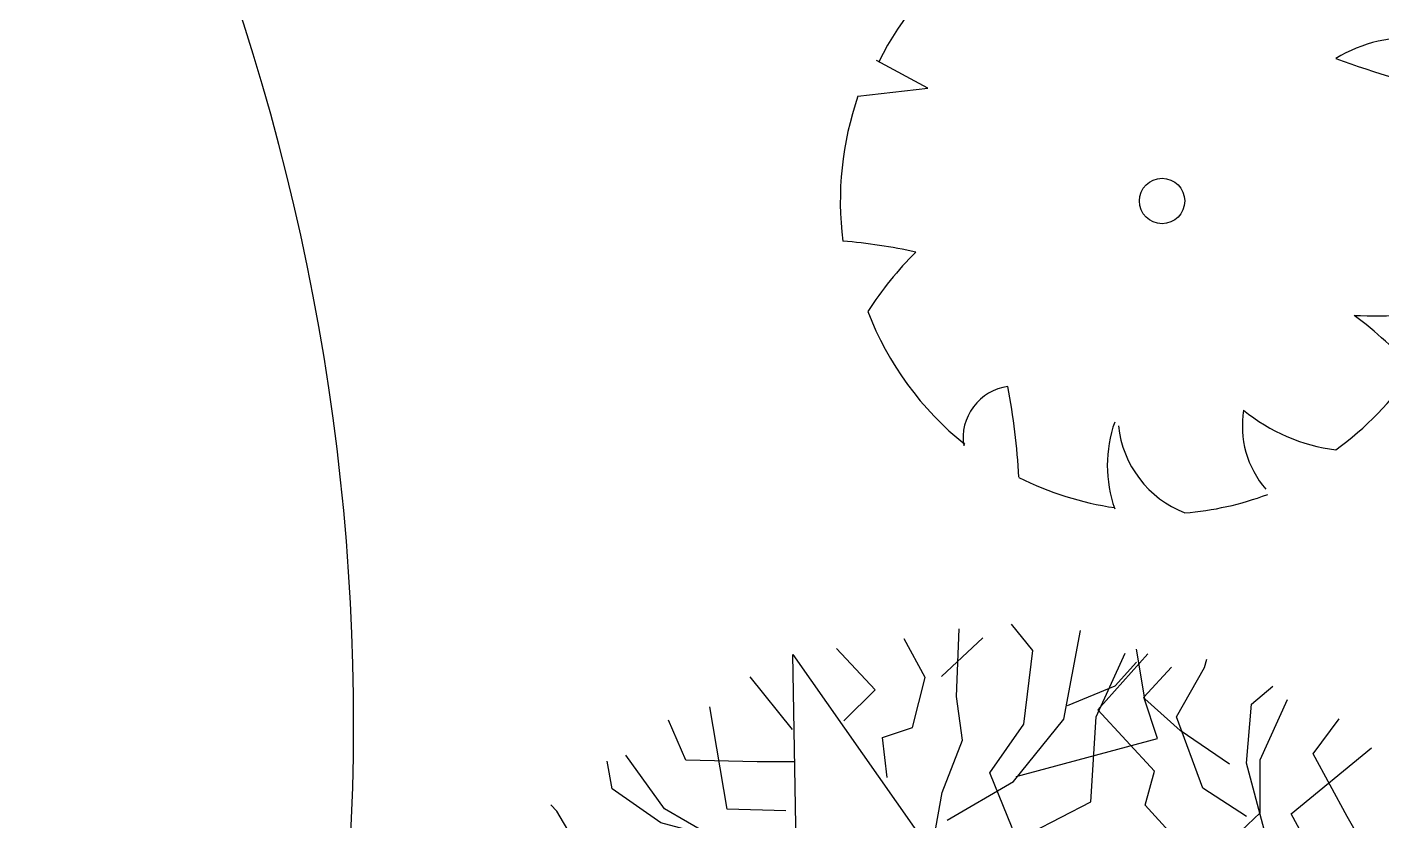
# Model space of a CAD drawing. Extents: x 302512 to 1034855, y -184136 to 410364.
# Drawn here: x 567572 to 572390, y 310722 to 313544 of the extents above; entities that cross this region are included whole.
import ezdxf

# ---------------------------------------------------------------- set-up
doc = ezdxf.new("R2010")
doc.units = 0
doc.header["$MEASUREMENT"] = 0
for name, color, linetype in [('F', 5, 'Continuous'), ('shu', 74, 'Continuous'), ('树', 80, 'Continuous')]:
    doc.layers.add(name, color=color, linetype=linetype)

# ---------------------------------------------------------------- blocks, each defined once
blk = doc.blocks.new('Plant126')
for points in [[(-1862.4, 945.7), (-1965, 854.7), (-2163.1, 685.1), (-2308.1, 752.1)], [(-1768.1, 791.1), (-1931.9, 651.8), (-2228.5, 889.9)], [(-1632.3, 679.3), (-2079.9, 453.3), (-2295.3, 427.3), (-2375.7, 490.4)], [(-1505.7, 522.7), (-1782.2, 448.5), (-1912.7, 540.5), (-2103, 500), (-2339.5, 553.1)], [(-1889.6, 493.8), (-1958.6, 316.5), (-2194.3, 168.5), (-2391.2, 232.1), (-2423.5, 234.1)], [(-1606.4, 463.9), (-1853.7, 122.3), (-1982.8, 130), (-2159.8, -118.7), (-2397.6, 18.7)], [(-2064.1, 394), (-2147.5, 191.7), (-2234.3, 41.3), (-2406.8, -26.1)], [(-1859.9, -361.6), (-2102.4, 116.4), (-2240.2, 36.9), (-2367.9, 113.5)], [(-2152.8, -230.1), (-2259.4, -74.5), (-2360.1, -15.7)], [(23.1, -7.8), (-507, -883.4), (-2130, -1252.6), (-1004.1, -51.3), (23.1, -7.8)], [(-1594.5, -358.7), (-1825.4, -74.4), (-2133.6, -118.8), (-2383.2, -62.4)], [(-1652.6, -576), (-1840.1, -366.9), (-2100.8, -233.5), (-2430.7, -240.2)], [(-1443.1, -505.2), (-1673.5, -337.5), (-1854, -458.5), (-2053.5, -373.2), (-2324.2, -395.8), (-2402.6, -491.3)], [(-1534.1, -607.8), (-1747.5, -614.1), (-1950.3, -580.9), (-2102.5, -635.3), (-2346.2, -675.8)], [(-2163.1, -703.7), (-2332.3, -584.3)], [(-1760.8, -822.3), (-1900.5, -869.5), (-1958.4, -769.3), (-2146.7, -761.1), (-2270, -865.7)], [(-1930.3, -1020.3), (-2065.2, -931.2), (-2184.6, -1100.3)], [(-1201.9, -1067.5), (-1275.9, -1344.1), (-1420.9, -1411.1), (-1481, -1596.1), (-1645.1, -1774.4)], [(-1400.8, -1098.8), (-1429, -1599.5), (-1514.1, -1799), (-1609, -1837)], [(-1565.5, -1160.5), (-1526.9, -1372.1), (-1881.3, -1509.9)], [(-1746.7, -1164.9), (-1719.1, -1299.3), (-1671.3, -1555.6), (-1801.8, -1647.7)], [(-1861.3, -1197.6), (-2018.2, -1388.5)], [(-1368.9, -1414.5), (-1249.8, -1562.9), (-1239.5, -1840.9), (-1393.1, -1979.7), (-1410.9, -2006.7)]]:
    blk.add_lwpolyline(points)
blk = doc.blocks.new('M_F13')
for p, q in [((-484.2, 239.4), (-484.2, 239.4)), ((-397.3, 192.8), (-484.2, 239.4)), ((-515.2, 179.5), (-397.3, 192.8))]:
    blk.add_line(p, q)
blk.add_circle((-3.1, 3.1), 38.2)
for centre, radius, start, end in [((-8.4, 3.4), 532.2, 89.3321, 114.3856), ((-174.8, 449.1), 193, 352.0775, 26.6128), ((-84.6, 589.5), 201.8, 304.1868, 338.5411), ((-8.4, 3.4), 530.6, 62.8767, 77.7021), ((-325.4, 399.2), 130, 343.6555, 39.76), ((79.9, 476.3), 153.7, 315.8454, 359.7651), ((-8.4, 3.4), 526.7, 126.0751, 153.6245), ((-355.5, 207.8), 224.4, 48.5203, 80.5151), ((-244.4, 1929.2), 1632.2, 285.4397, 290.7099), ((-8.4, 3.4), 523.3, 31.4098, 49.4752), ((411.9, 44.1), 233.6, 83.5323, 121.6544), ((958.8, 2090.9), 1965.5, 250.0865, 256.3451), ((-8.4, 3.4), 536.5, 160.8426, 187.275), ((-8.4, 3.4), 533.6, 340.3307, 19.43), ((-610.2, -941.9), 880.1, 77.3728, 85.4649), ((-4.5, -499.5), 586.7, 134.7782, 147.3315), ((357.6, 465.1), 655.6, 266.7455, 282.0146), ((-8.4, 3.4), 524.2, 200.8103, 231.4392), ((-0.1, -630.5), 545.2, 39.6536, 53.993), ((-8.4, 3.4), 514.1, 305.394, 326.2464), ((-250.9, -395.6), 87.2, 97.741, 188.8107), ((-1350.5, -519.1), 1107.8, 2.9465, 10.9238), ((295.6, -375.7), 163.5, 170.6314, 220.6278), ((325.4, -117.7), 300.2, 230.4582, 263.1093), ((125, -442.2), 220.3, 160.6009, 199.3991), ((100.3, -356.5), 177.9, 186.1912, 248.4952), ((-8.4, 3.4), 521.9, 243.1498, 261.8356), ((-8.4, 3.4), 527.3, 274.7236, 290.3277)]:
    blk.add_arc(centre, radius, start, end)
at = {"width": 0.8, "flags": 9}
for tag, p in [('XSIZE', (-62.5, 12.5)), ('YSIZE', (9.4, 6.2))]:
    blk.add_attdef(tag, p, '', height=0.2, dxfattribs=at)

msp = doc.modelspace()

# ---------------------------------------------------------------- hatches: boundary and pattern name
at = {"linetype": 'ByBlock', "lineweight": 5}
h = msp.add_hatch(color=256, dxfattribs=at)
h.paths.add_polyline_path([(522592.5, 349253.9), (520797, 349301.4), (520829.7, 350538.8), (522625.3, 350491.3)], flags=16)
h.paths.add_polyline_path([(519829.3, 348499.2), (521552.6, 344814.8), (523659.8, 348397.9)], flags=17)
edge = h.paths.add_edge_path()
edge.add_line((572984.2, 342026.3), (375866.6, 347237.3))
edge.add_line((522608.4, 351499.9), (519298.7, 226302.4))

# ---------------------------------------------------------------- linework, layer by layer
at = {"layer": 'F'}
for points in [[(567670.3, 307062.4, 0.221488), (568233.5, 313871.1, -0.365338), (569991.2, 318729.5, 0.301763), (571912, 322591.5, 0.301763)], [(566274.8, 307101.4, 0.246699), (567107.6, 313455.8, -0.365338), (569391.7, 319769.1, 0.268044), (570742.3, 322106.6, 0.268044)]]:
    msp.add_lwpolyline(points, format="xyb", dxfattribs=at)

# ---------------------------------------------------------------- block references
at = {"layer": 'shu', "xscale": 0.9719999999999756, "yscale": 0.9719999999999756, "zscale": 0.9719999999999756, "rotation": 258.2006895130042}
msp.add_blockref('Plant126', (571063.3, 309038.1), dxfattribs=at)
at = {"layer": '树', "xscale": 2.111687884800001, "yscale": 2.111687884800001, "zscale": 2.111687884800001}
msp.add_blockref('M_F13', (571614.8, 312919.6), dxfattribs=at)

doc.saveas('drawing.dxf')
